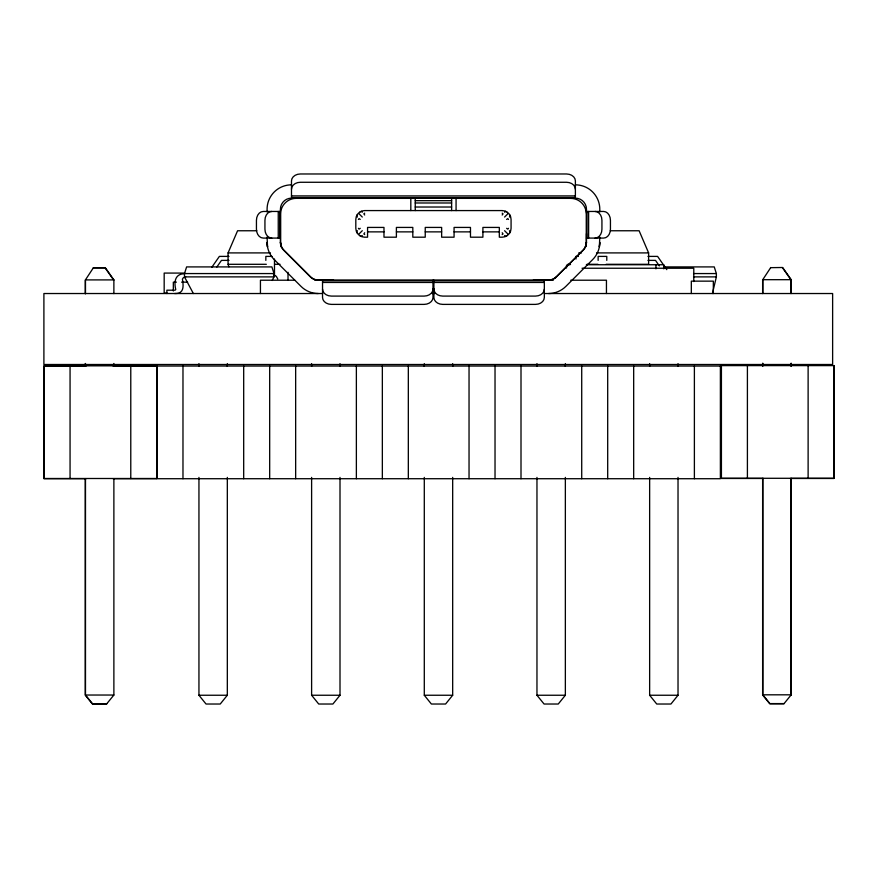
<?xml version="1.0" encoding="UTF-8"?>
<svg xmlns="http://www.w3.org/2000/svg" width="878" height="878" viewBox="0 0 878 878"><rect width="100%" height="100%" fill="white"/><g stroke="black" fill="none" stroke-linecap="round" stroke-linejoin="round"><path stroke-width="1.32" d="M712.42 293.526L716.371 276.888L716.371 273.563L714.253 266.912L663.713 266.912M193.358 293.526L184.49 276.888L184.49 273.563L186.608 266.912L271.895 266.912L274.013 273.563L274.013 276.888L272.114 280.455M356.995 215.011L356.6 216.164L357.456 217.031M509.877 232.747L510.283 231.594L509.416 230.738M228.906 266.802L228.071 264.3L228.071 252.908L237.576 230.76L256.76 230.76M770.774 267.494L762.631 279.873L762.631 293.57M364.677 232.747L363.865 233.932L364.677 234.591M502.194 215.011L503.017 213.826L502.194 213.167M211.697 267.439L219.379 256.398L229.004 256.398M216.855 267.011L221.465 260.382L229.004 260.382M358.411 219.445L359.058 218.622L360.243 219.445M508.472 228.313L507.813 229.136L506.628 228.313M113.877 478.565L113.877 695.036L106.589 703.991L92.399 703.991L85.298 695.211L85.298 478.74M227.325 477.402L227.325 695.244L220.235 704.024L206.034 704.024L198.944 695.244L198.944 477.402M340.005 477.402L340.005 695.244L332.905 704.024L318.714 704.024L311.613 695.244L311.613 477.402M452.675 477.402L452.675 695.244L445.585 704.024L431.383 704.024L424.293 695.244L424.293 477.402M565.355 477.402L565.355 695.244L558.254 704.024L544.064 704.024L536.963 695.244L536.963 477.402M678.025 477.402L678.025 695.244L670.935 704.024L656.733 704.024L649.643 695.244L649.643 477.402M791.21 478.345L791.21 694.816L783.933 703.772L769.732 703.772L762.631 694.992L762.631 478.521M357.456 230.738L356.6 231.594L356.995 232.747M358.882 234.108L362.285 230.716M362.263 235.534L361.396 236.401L360.243 235.995M504.62 212.224L505.487 211.357L506.628 211.763M504.598 217.042L507.989 213.65M509.416 217.031L510.283 216.164L509.877 215.011M555.269 277.997L583.233 250.197A11.096 11.096 0 0 0 586.482 242.35L586.482 233.636M364.677 213.167L363.865 213.826L364.677 215.011M502.194 234.591L503.017 233.932L502.194 232.747M360.243 228.313L359.058 229.136L358.411 228.313M506.628 219.445L507.813 218.622L508.472 219.445M360.243 211.763L361.396 211.357L362.263 212.224M506.628 235.995L505.487 236.401L504.62 235.534M183.963 273.749C175.15 274.035 173.811 281.783 175.754 289.531L175.183 290.113A1.932 1.932 0 0 1 174.788 290.19L166.875 290.201L166.875 293.526M185.697 276.965L183.315 277.755L182.404 279.105C183.853 287.238 183.678 293.911 174.645 293.526M291.485 195.915L575.386 195.915M291.485 197.583L575.386 197.583M301.472 198.154L354.701 198.154M512.181 198.154L565.41 198.154M415.25 198.373L296.149 198.373A15.53 15.53 0 0 0 280.62 213.903L280.62 242.262A11.096 11.096 0 0 0 283.868 250.098L310.505 276.746A11.085 11.085 0 0 0 318.352 279.994L548.53 279.994A11.085 11.085 0 0 0 556.367 276.746L583.014 250.098A11.096 11.096 0 0 0 586.263 242.262L586.263 213.903A15.53 15.53 0 0 0 570.733 198.373L451.621 198.373M415.25 200.667L451.621 200.667M415.25 202.983L451.621 202.983M415.25 207.021L451.621 207.021M280.4 211.455L263.268 211.455A8.868 6.826 -90 0 0 256.442 220.334L256.442 229.202A8.868 6.826 90 0 0 263.268 238.081L280.4 238.081M586.482 211.455L603.603 211.455A8.868 6.826 90 0 1 610.44 220.334L610.44 229.202A8.868 6.826 -90 0 1 603.603 238.081L586.482 238.081M610.342 230.76L639.118 230.76L648.612 252.908L648.612 264.3L606.138 264.3M367.564 231.869L383.982 231.869M396.395 231.869L412.814 231.869M425.237 231.869L441.645 231.869M454.069 231.869L470.476 231.869M482.9 231.869L499.319 231.869M228.071 252.908L270.457 252.908M578.734 252.908L581.477 252.908M596.546 252.908L648.612 252.908M272.015 256.398L265.836 256.398L265.836 260.382M578.426 256.398L575.957 256.398L575.957 259.054M647.964 256.398L657.589 256.398L666.819 269.645M647.964 260.382L655.504 260.382L659.345 265.913M228.071 264.3L266.341 264.3M274.562 264.3L280.049 264.3M567.77 264.3L570.513 264.3M586.954 264.3L597.918 264.3M567.254 264.739L569.987 264.739M586.35 264.739L663.801 264.739L663.801 268.844M770.588 267.669L782.627 267.494L791.21 279.687L791.21 293.395M93.244 267.889L105.108 267.889L113.69 280.082M582.037 268.24L693.785 268.24L693.785 281.553M184.643 273.08L164.175 273.08L164.175 293.032L166.908 293.032M184.49 273.563L274.013 273.563M693.532 273.563L716.371 273.563M184.49 276.888L274.013 276.888M693.532 276.888L716.371 276.888M791.21 279.687L762.828 279.687L762.828 293.395M113.877 293.603L113.877 279.906L85.484 279.906L85.484 293.603M294.788 280.214L260.437 280.214L260.437 293.526M314.906 280.214L333.629 280.214M533.253 280.214L553.316 280.214M570.755 280.214L606.446 280.214L606.446 293.526M322.533 280.784L432.997 280.784M433.886 280.784L544.338 280.784M176.412 282.145L173.328 282.145L173.328 291.002M181.581 282.145L187.618 282.145M322.533 282.453L432.997 282.453M433.886 282.453L544.338 282.453M432.997 289.092L434.105 289.092M322.533 293.526L43.9 293.526L43.9 364.502L832.629 364.502L832.629 293.526L544.338 293.526M432.086 293.526L434.829 293.526M86.066 366.005L43.9 366.005L43.9 478.686L86.066 478.686M113.053 366.005L156.58 366.005M763.41 478.466L721.233 478.466L721.233 365.786M790.398 478.466L833.913 478.466L833.913 365.786M113.053 478.686L156.58 478.686M762.828 478.345L762.828 694.816L791.21 694.816M85.484 478.565L85.484 695.036L113.877 695.036M198.944 695.244L227.325 695.244M311.613 695.244L340.005 695.244M424.293 695.244L452.675 695.244M536.963 695.244L565.355 695.244M649.643 695.244L678.025 695.244M784.12 703.596L769.918 703.596L762.828 694.816M106.776 703.816L92.585 703.816L85.484 695.036M273.453 274.704L276.307 276.329L277.777 278.995M504.598 230.716L507.989 234.108M358.882 213.65L362.285 217.042M782.441 267.669L791.023 279.873L791.023 293.57M113.877 279.906L105.294 267.713L93.43 267.713L85.298 280.082L85.298 293.79M808.122 365.61L808.122 478.29M791.21 363.262L791.21 366.005M791.023 363.437L791.023 366.181M791.023 478.521L791.023 694.992M762.828 363.262L762.828 366.005M762.631 363.437L762.631 366.181M747.408 365.61L747.408 478.29M713.331 293.526L713.331 281.147L691.326 281.147L691.326 293.526M694.388 366.038L694.388 478.719M678.025 363.69L678.025 366.433M655.932 264.739L655.932 268.844M649.643 363.69L649.643 366.433M633.675 366.038L633.675 478.719M607.697 366.038L607.697 478.719M606.786 260.382L606.786 256.398L598.137 256.398L598.137 260.382M599.795 211.894L599.795 209.238A24.397 24.397 0 0 0 575.386 184.841M599.795 237.06L599.356 246.948L599.795 242.35A24.397 24.397 0 0 1 592.639 259.603L565.871 286.382A24.397 24.397 0 0 1 548.618 293.526M588.622 211.455L588.622 238.081M587.031 211.455L587.031 238.081M586.482 213.211L586.482 209.238A11.085 11.085 0 0 0 575.386 198.154L575.386 180.912A8.868 6.936 0 0 0 566.519 173.976L300.353 173.976A8.868 6.936 0 0 0 291.485 180.912L291.485 198.154A11.085 11.085 0 0 0 280.4 209.238L280.4 242.35L281.388 246.948L280.4 242.35A11.096 11.096 0 0 0 283.649 250.197L310.417 276.965A11.085 11.085 0 0 0 318.264 280.214M581.719 366.038L581.719 478.719M566.519 265.31L566.519 268.02M565.355 363.69L565.355 366.433M544.338 280.214L544.338 297.455A8.868 6.936 0 0 1 535.47 304.392L442.753 304.392A8.868 6.936 0 0 1 433.886 297.455L433.886 280.214M536.963 363.69L536.963 366.433M521.005 366.038L521.005 478.719M495.027 366.038L495.027 478.719M469.039 366.038L469.039 478.719M456.066 198.373L456.066 210.577M452.675 363.69L452.675 366.433M451.621 210.577L451.621 198.154L415.25 198.154L415.25 210.577M432.997 280.214L432.997 297.455A8.868 6.936 0 0 1 424.118 304.392L331.412 304.392A8.868 6.936 0 0 1 322.533 297.455L322.533 280.214M424.293 363.69L424.293 366.433M410.816 198.373L410.816 210.577M408.325 366.038L408.325 478.719M382.347 366.038L382.347 478.719M356.369 366.038L356.369 478.719M340.005 363.69L340.005 366.433M311.613 363.69L311.613 366.433M295.656 366.038L295.656 478.719M288.017 272.301L288.017 280.269M279.852 211.455L279.852 238.081M278.249 211.455L278.249 238.081M274.485 259.043L274.485 276.296M269.678 366.038L269.678 478.719M267.088 211.894L267.088 209.238A24.397 24.397 0 0 1 291.485 184.841M267.088 237.06L267.527 246.948L267.088 242.35A24.397 24.397 0 0 0 274.232 259.603L301.011 286.382A24.397 24.397 0 0 0 318.264 293.526M243.689 366.038L243.689 478.719M227.325 363.69L227.325 366.433M198.944 363.69L198.944 366.433M182.975 366.038L182.975 478.719M130.778 365.83L130.778 478.499M113.877 363.481L113.877 366.225M85.484 363.481L85.484 366.225M85.298 363.657L85.298 366.4M70.064 365.83L70.064 478.499M556.454 276.965A11.085 11.085 0 0 1 548.618 280.214M595.108 238.081A8.868 6.826 -90 0 0 601.935 229.202L601.935 220.334A8.868 6.826 90 0 0 595.108 211.455M271.763 238.081A8.868 6.826 90 0 1 264.936 229.202L264.936 220.334A8.868 6.826 -90 0 1 271.763 211.455M432.997 289.158A8.868 6.936 0 0 1 424.118 296.095L331.412 296.095A8.868 6.936 0 0 1 322.533 289.158M544.338 289.158A8.868 6.936 0 0 1 535.47 296.095L442.753 296.095A8.868 6.936 0 0 1 433.886 289.158M291.485 189.209A8.868 6.936 0 0 1 300.353 182.273L566.519 182.273A8.868 6.936 0 0 1 575.386 189.209M586.482 242.35L585.483 246.948L586.482 242.35M502.194 210.577L364.677 210.577A8.868 8.868 0 0 0 355.809 219.445L355.809 228.313A8.868 8.868 0 0 0 364.677 237.192L367.564 237.192L367.564 227.424L383.982 227.424L383.982 237.192L396.395 237.192L396.395 227.424L412.814 227.424L412.814 237.192L425.237 237.192L425.237 227.424L441.645 227.424L441.645 237.192L454.069 237.192L454.069 227.424L470.476 227.424L470.476 237.192L482.9 237.192L482.9 227.424L499.319 227.424L499.319 237.192L502.194 237.192A8.868 8.868 0 0 0 511.073 228.313L511.073 219.445A8.868 8.868 0 0 0 502.194 210.577M834.1 365.61L721.42 365.61L721.42 478.29L834.1 478.29L834.1 365.61M156.767 365.83L44.087 365.83L44.087 478.499L156.767 478.499L156.767 365.83M720.377 366.038L156.997 366.038L156.997 478.719L720.377 478.719L720.377 366.038"/></g></svg>
